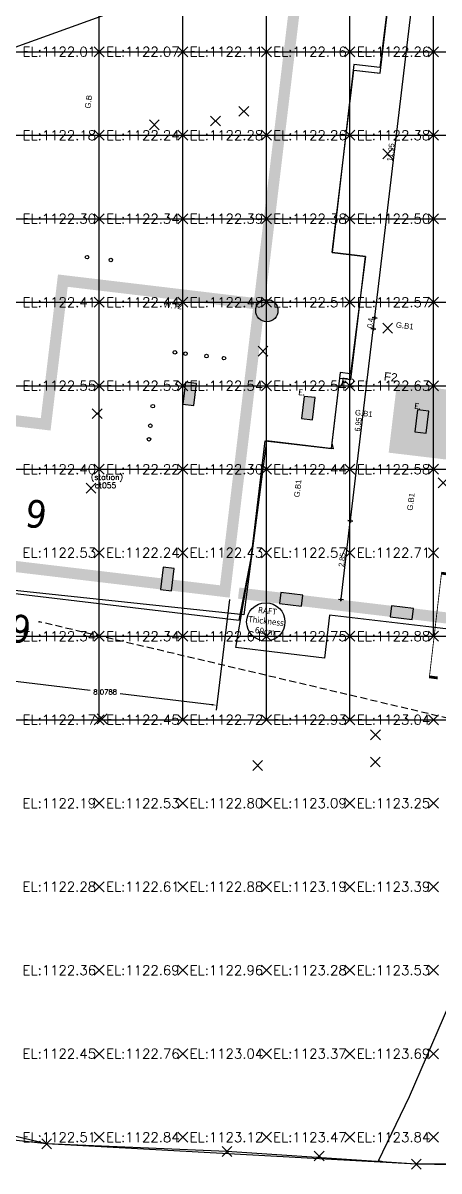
# Model space of a CAD drawing. Header units: metres. Extents: x -212 to 353974, y -37 to 356021.
# Drawn here: x 353782.42 to 353797.36, y 355899.83 to 355941.08 of the extents above; entities that cross this region are included whole.
import ezdxf
from ezdxf.enums import TextEntityAlignment as Align

# ---------------------------------------------------------------- set-up
doc = ezdxf.new("R2010")
doc.units = ezdxf.units.M
doc.linetypes.add('( Hidden )', pattern=[0.375, 0.25, -0.125])
for name, color, linetype in [('$AUDIT_BAD_LAYER1', 7, 'Continuous'), ('A-G-DIMENSION', 191, 'Continuous'), ('C-TINN-BNDY', 110, 'Continuous'), ('C-TOPO-MINR', 8, 'Continuous'), ('C-TOPO-TEXT', 7, 'Continuous'), ('Obs.ts.td2', 7, 'Continuous'), ('Obs.ts.td2_Mark', 7, 'Continuous'), ('Obs.ts.td2_point_desc_Mark', 7, 'Continuous'), ('S-S-BEARING WALL HATCH', 250, 'Continuous'), ('S-S-BEARING WALL HATCH UNDER THE GROUND', 250, 'Continuous'), ('S-S-COLUMN', 60, 'Continuous'), ('S-S-COLUMN HATCH', 250, 'Continuous'), ('S-SYMPOLS', 6, 'Continuous'), ('S-TAGS', 135, 'Continuous'), ('S-TEXT- BEAMS', 7, 'Continuous'), ('S-Text-Col.', 7, 'Continuous'), ('Survey.td2', 7, 'Continuous'), ('V-NODE', 1, 'Continuous')]:
    doc.layers.add(name, color=color, linetype=linetype)
doc.layers.add('S-D-WATER PROOF', color=8, linetype='( Hidden )', lineweight=0)
doc.styles.add('ARIAL', font='arial.ttf')
doc.styles.add('Site 1-200 (m)', font='arial.ttf', dxfattribs={"width": 0.85, "height": 0.2})
doc.styles.get("Standard").update_dxf_attribs({"font": 'simplex.shx'})
doc.styles.add('Tohama', font='tahoma.ttf')
doc.dimstyles.new('FC 1-200 (m)', dxfattribs={"dimtxt": 0.26, "dimasz": 0.03, "dimexe": 0.144, "dimexo": 0.144, "dimgap": 0.03, "dimtad": 1, "dimzin": 9, "dimdsep": 46, "dimtxsty": 'Site 1-200 (m)', "dimblk": 'CC-DIMTICK', "dimcen": 90, "dimse1": 1, "dimse2": 1, "dimclrd": 256, "dimclrt": 256, "dimadec": 3, "dimazin": 0, "dimtfac": 1, "dimtix": 1, "dimtmove": 2, "dimatfit": 3, "dimfxl": 0.144, "dimtolj": 1, "dimlwd": -1, "dimarcsym": 0})
doc.dimstyles.get("Standard").update_dxf_attribs({"dimtxt": 0.18, "dimasz": 0.18, "dimexe": 0.18, "dimexo": 0.0625, "dimgap": 0.09, "dimtad": 0, "dimtih": 1, "dimtoh": 1, "dimdec": 4, "dimzin": 0, "dimdsep": 46, "dimtxsty": 'Standard', "dimcen": 0.09, "dimadec": 0, "dimazin": 0, "dimtfac": 1, "dimtdec": 4, "dimtofl": 0, "dimtmove": 0, "dimatfit": 3, "dimfxl": 1, "dimtolj": 1, "dimtzin": 0, "dimarcsym": 0})

# ---------------------------------------------------------------- blocks, each defined once
blk = doc.blocks.new('*U1')
at = {"color": 0, "linetype": 'ByBlock', "lineweight": -2, "transparency": 16777216}
for p, q in [((-0.71, -0.71), (0.71, 0.71)), ((-0.71, 0.71), (0.71, -0.71))]:
    blk.add_line(p, q, dxfattribs=at)
blk = doc.blocks.new('*U68', base_point=(353783.2739, 355900.8121, 1122.6758))
at = {"layer": 'V-NODE', "lineweight": -2, "xscale": 0.25, "yscale": 0.25, "zscale": 0.25}
blk.add_blockref('*U1', (353783.2739, 355900.8121, 1122.6758), dxfattribs=at)
blk = doc.blocks.new('*U69', base_point=(353789.7496, 355900.5389, 1123.2813))
at = {"layer": 'V-NODE', "lineweight": -2, "xscale": 0.25, "yscale": 0.25, "zscale": 0.25}
blk.add_blockref('*U1', (353789.7496, 355900.5389, 1123.2813), dxfattribs=at)
blk = doc.blocks.new('*U70', base_point=(353793.0634, 355900.3736, 1123.7583))
at = {"layer": 'V-NODE', "lineweight": -2, "xscale": 0.25, "yscale": 0.25, "zscale": 0.25}
blk.add_blockref('*U1', (353793.0634, 355900.3736, 1123.7583), dxfattribs=at)
blk = doc.blocks.new('*U71', base_point=(353796.5514, 355900.0834, 1124.1545))
at = {"layer": 'V-NODE', "lineweight": -2, "xscale": 0.25, "yscale": 0.25, "zscale": 0.25}
blk.add_blockref('*U1', (353796.5514, 355900.0834, 1124.1545), dxfattribs=at)
blk = doc.blocks.new('*U598', base_point=(353797.5103, 355924.5613, 1122.7174))
at = {"layer": 'V-NODE', "lineweight": -2, "xscale": 0.25, "yscale": 0.25, "zscale": 0.25}
blk.add_blockref('*U1', (353797.5103, 355924.5613, 1122.7174), dxfattribs=at)
blk = doc.blocks.new('*U599', base_point=(353795.0814, 355915.5077, 1123.1468))
at = {"layer": 'V-NODE', "lineweight": -2, "xscale": 0.25, "yscale": 0.25, "zscale": 0.25}
blk.add_blockref('*U1', (353795.0814, 355915.5077, 1123.1468), dxfattribs=at)
blk = doc.blocks.new('*U600', base_point=(353795.0767, 355914.5309, 1123.2374))
at = {"layer": 'V-NODE', "lineweight": -2, "xscale": 0.25, "yscale": 0.25, "zscale": 0.25}
blk.add_blockref('*U1', (353795.0767, 355914.5309, 1123.2374), dxfattribs=at)
blk = doc.blocks.new('*U601', base_point=(353790.8536, 355914.4082, 1123.0107))
at = {"layer": 'V-NODE', "lineweight": -2, "xscale": 0.25, "yscale": 0.25, "zscale": 0.25}
blk.add_blockref('*U1', (353790.8536, 355914.4082, 1123.0107), dxfattribs=at)
blk = doc.blocks.new('*U602', base_point=(353785.2683, 355916.085, 1122.4589))
at = {"layer": 'V-NODE', "lineweight": -2, "xscale": 0.25, "yscale": 0.25, "zscale": 0.25}
blk.add_blockref('*U1', (353785.2683, 355916.085, 1122.4589), dxfattribs=at)
blk = doc.blocks.new('*U605', base_point=(353785.0906, 355927.0466, 1122.5605))
at = {"layer": 'V-NODE', "lineweight": -2, "xscale": 0.25, "yscale": 0.25, "zscale": 0.25}
blk.add_blockref('*U1', (353785.0906, 355927.0466, 1122.5605), dxfattribs=at)
blk = doc.blocks.new('*U606', base_point=(353791.0452, 355929.2954, 1122.5748))
at = {"layer": 'V-NODE', "lineweight": -2, "xscale": 0.25, "yscale": 0.25, "zscale": 0.25}
blk.add_blockref('*U1', (353791.0452, 355929.2954, 1122.5748), dxfattribs=at)
blk = doc.blocks.new('*U607', base_point=(353795.5217, 355930.121, 1122.6174))
at = {"layer": 'V-NODE', "lineweight": -2, "xscale": 0.25, "yscale": 0.25, "zscale": 0.25}
blk.add_blockref('*U1', (353795.5217, 355930.121, 1122.6174), dxfattribs=at)
blk = doc.blocks.new('*U608', base_point=(353795.5198, 355936.3782, 1122.4606))
at = {"layer": 'V-NODE', "lineweight": -2, "xscale": 0.25, "yscale": 0.25, "zscale": 0.25}
blk.add_blockref('*U1', (353795.5198, 355936.3782, 1122.4606), dxfattribs=at)
blk = doc.blocks.new('*U609', base_point=(353790.3579, 355937.9082, 1122.1863))
at = {"layer": 'V-NODE', "lineweight": -2, "xscale": 0.25, "yscale": 0.25, "zscale": 0.25}
blk.add_blockref('*U1', (353790.3579, 355937.9082, 1122.1863), dxfattribs=at)
blk = doc.blocks.new('*U610', base_point=(353789.3388, 355937.5593, 1122.2574))
at = {"layer": 'V-NODE', "lineweight": -2, "xscale": 0.25, "yscale": 0.25, "zscale": 0.25}
blk.add_blockref('*U1', (353789.3388, 355937.5593, 1122.2574), dxfattribs=at)
blk = doc.blocks.new('*U611', base_point=(353787.1416, 355937.4233, 1122.2654))
at = {"layer": 'V-NODE', "lineweight": -2, "xscale": 0.25, "yscale": 0.25, "zscale": 0.25}
blk.add_blockref('*U1', (353787.1416, 355937.4233, 1122.2654), dxfattribs=at)
blk = doc.blocks.new('*U913', base_point=(353784.8658, 355924.3689, 1122.13))
at = {"layer": 'V-NODE', "lineweight": -2, "xscale": 0.25, "yscale": 0.25, "zscale": 0.25}
blk.add_blockref('*U1', (353784.8658, 355924.3689, 1122.13), dxfattribs=at)
blk = doc.blocks.new('CC-DIMTICK')
for p, q in [((0, 3), (0, -3)), ((2, 0), (-2, 0))]:
    blk.add_line(p, q)
at = {"const_width": 0.444, "flags": 128}
blk.add_lwpolyline([(-1.4, -1.4), (1.4, 1.4)], dxfattribs=at)
blk = doc.blocks.new('*D1118')
at = {"layer": 'A-G-DIMENSION', "transparency": 16777216}
blk.add_line((353793.848, 355920.394), (353794.178, 355923.161), dxfattribs=at)
at = {"layer": 'A-G-DIMENSION', "transparency": 16777216, "xscale": 0.03, "yscale": 0.03, "zscale": 0.03}
for p, rotation in [((353794.182, 355923.191), 83.19121826579918), ((353793.844, 355920.364), 263.1912182657991)]:
    blk.add_blockref('CC-DIMTICK', p, dxfattribs=dict(at, rotation=rotation))
at = {"layer": 'A-G-DIMENSION', "transparency": 16777216, "insert": (353793.882, 355921.793), "char_height": 0.2, "attachment_point": 5, "rotation": 83.1912, "style": 'Site 1-200 (m)'}
blk.add_mtext('\\A1;2.85', dxfattribs=at)
blk = doc.blocks.new('*D1119')
at = {"layer": 'A-G-DIMENSION', "transparency": 16777216}
blk.add_line((353794.185, 355923.22), (353795.002, 355930.062), dxfattribs=at)
at = {"layer": 'A-G-DIMENSION', "transparency": 16777216, "xscale": 0.03, "yscale": 0.03, "zscale": 0.03}
for p, rotation in [((353795.005, 355930.092), 83.19121826579918), ((353794.182, 355923.191), 263.1912182657991)]:
    blk.add_blockref('CC-DIMTICK', p, dxfattribs=dict(at, rotation=rotation))
at = {"layer": 'A-G-DIMENSION', "transparency": 16777216, "insert": (353794.462, 355926.657), "char_height": 0.2, "attachment_point": 5, "rotation": 83.1912, "style": 'Site 1-200 (m)'}
blk.add_mtext('\\A1;6.95', dxfattribs=at)
blk = doc.blocks.new('*D1120')
at = {"layer": 'A-G-DIMENSION', "transparency": 16777216}
blk.add_line((353795.009, 355930.121), (353795.049, 355930.459), dxfattribs=at)
at = {"layer": 'A-G-DIMENSION', "transparency": 16777216, "xscale": 0.03, "yscale": 0.03, "zscale": 0.03}
for p, rotation in [((353795.053, 355930.489), 83.19121826579918), ((353795.005, 355930.092), 263.1912182657991)]:
    blk.add_blockref('CC-DIMTICK', p, dxfattribs=dict(at, rotation=rotation))
at = {"layer": 'A-G-DIMENSION', "transparency": 16777216, "insert": (353794.898, 355930.306), "char_height": 0.2, "attachment_point": 5, "rotation": 83.1912, "style": 'Site 1-200 (m)'}
blk.add_mtext('\\A1;0.4', dxfattribs=at)
blk = doc.blocks.new('*D1121')
at = {"layer": 'A-G-DIMENSION', "transparency": 16777216}
blk.add_line((353795.056, 355930.519), (353796.466, 355942.325), dxfattribs=at)
at = {"layer": 'A-G-DIMENSION', "transparency": 16777216, "xscale": 0.03, "yscale": 0.03, "zscale": 0.03}
for p, rotation in [((353796.47, 355942.355), 83.19121826579918), ((353795.053, 355930.489), 263.1912182657991)]:
    blk.add_blockref('CC-DIMTICK', p, dxfattribs=dict(at, rotation=rotation))
at = {"layer": 'A-G-DIMENSION', "transparency": 16777216, "insert": (353795.63, 355936.437), "char_height": 0.2, "attachment_point": 5, "rotation": 83.1912, "style": 'Site 1-200 (m)'}
blk.add_mtext('\\A1;11.95', dxfattribs=at)
blk = doc.blocks.new('*D1153')
at = {"color": 0, "lineweight": -2, "transparency": 16777216}
for p, q in [((353781.818, 355921.331), (353781.343, 355917.347)), ((353789.84, 355920.373), (353789.365, 355916.389)), ((353781.543, 355917.504), (353784.839, 355917.11)), ((353789.207, 355916.589), (353785.911, 355916.982))]:
    blk.add_line(p, q, dxfattribs=at)
at = {"color": 0, "transparency": 16777216}
for points in [[(353781.546, 355917.534), (353781.539, 355917.474), (353781.364, 355917.525)], [(353789.211, 355916.619), (353789.204, 355916.559), (353789.386, 355916.568)]]:
    blk.add_solid(points, dxfattribs=at)
at = {"color": 0, "transparency": 16777216, "insert": (353785.375, 355917.046), "char_height": 0.18, "attachment_point": 5}
blk.add_mtext('\\A1;8.0788', dxfattribs=at)

msp = doc.modelspace()

# ---------------------------------------------------------------- hatches: boundary and pattern name
at = {"layer": 'S-D-WATER PROOF'}
h = msp.add_hatch(color=254, dxfattribs=at)
h.dxf.hatch_style = 1
h.paths.add_polyline_path([(353803.37035, 355931.20782), (353799.59712, 355931.65833), (353799.1466, 355927.8851), (353802.91983, 355927.43458)])
h.paths.add_polyline_path([(353800.17142, 355927.61167), (353802.25663, 355927.3627), (353801.96023, 355924.88031), (353799.87503, 355925.12928)])
h.paths.add_polyline_path([(353795.85206, 355928.1274), (353797.93727, 355927.87843), (353797.64088, 355925.39604), (353795.55567, 355925.64501)])
at = {"layer": 'S-S-BEARING WALL HATCH'}
h = msp.add_hatch(color=256, dxfattribs=at)
h.dxf.hatch_style = 1
h.paths.add_polyline_path([(353790.6835, 355930.80909), (353790.73092, 355931.20628), (353783.68093, 355932.04803), (353783.01701, 355926.48748), (353783.41419, 355926.44006), (353784.03069, 355931.60343)])
h = msp.add_hatch(color=256, dxfattribs=at)
h.dxf.hatch_style = 1
edge = h.paths.add_edge_path()
edge.add_arc((353800.96838, 355926.05621), 6.90006, 348.119756, 359.95222)
edge.add_line((353807.86843, 355926.05045), (353807.46843, 355926.05083))
edge.add_line((353807.46843, 355926.05083), (353807.40597, 355925.1573))
edge.add_arc((353800.9577, 355926.06273), 6.51153, 265.705407, 352.007092, ccw=False)
edge.add_line((353800.47008, 355919.56948), (353791.68243, 355920.61871))
edge.add_line((353791.68243, 355920.61871), (353791.635, 355920.22153))
edge.add_line((353791.635, 355920.22153), (353800.42266, 355919.1723))
edge.add_arc((353800.95866, 355926.0623), 6.91082, 265.55173, 348.086875)
h = msp.add_hatch(color=256, dxfattribs=at)
h.dxf.hatch_style = 1
h.paths.add_polyline_path([(353789.84768, 355920.43493), (353789.89511, 355920.83211), (353778.42647, 355922.20145), (353778.37904, 355921.80427)])
h = msp.add_hatch(color=256, dxfattribs=at)
h.dxf.hatch_style = 1
h.paths.add_polyline_path([(353791.67992, 355920.61901), (353790.19299, 355920.79655), (353790.14557, 355920.39936), (353791.6325, 355920.22183)])
at = {"layer": 'S-S-BEARING WALL HATCH UNDER THE GROUND'}
h = msp.add_hatch(color=256, dxfattribs=at)
h.dxf.hatch_style = 1
h.paths.add_polyline_path([(353790.73092, 355931.20628), (353791.1281, 355931.15885), (353796.61137, 355977.08305), (353796.21419, 355977.13048)])
h = msp.add_hatch(color=256, dxfattribs=at)
h.dxf.hatch_style = 1
h.paths.add_polyline_path([(353789.49792, 355920.87954), (353789.89511, 355920.83211), (353791.1281, 355931.15885), (353790.73092, 355931.20628)])
h = msp.add_hatch(color=256, dxfattribs=at)
h.dxf.hatch_style = 1
h.paths.add_polyline_path([(353777.83069, 355922.27258), (353778.22788, 355922.22516), (353778.79695, 355926.99135), (353783.01701, 355926.48748), (353783.06444, 355926.88466), (353778.44719, 355927.43595)])
at = {"layer": 'S-S-COLUMN HATCH'}
h = msp.add_hatch(color=256, dxfattribs=at)
h.dxf.hatch_style = 1
edge = h.paths.add_edge_path()
edge.add_arc((353791.17997, 355930.74981), 0.4, -6.808782, 353.191218)
h = msp.add_hatch(color=256, dxfattribs=at)
h.dxf.hatch_style = 1
edge = h.paths.add_edge_path()
edge.add_arc((353791.17997, 355930.74981), 0.4, -6.808782, 353.191218)
h = msp.add_hatch(color=256, dxfattribs=at)
h.dxf.hatch_style = 1
h.paths.add_polyline_path([(353788.55681, 355927.3367), (353788.65165, 355928.13107), (353788.25447, 355928.17849), (353788.15963, 355927.38413)])
h = msp.add_hatch(color=256, dxfattribs=at)
h.dxf.hatch_style = 1
h.paths.add_polyline_path([(353788.55681, 355927.3367), (353788.65165, 355928.13107), (353788.25447, 355928.17849), (353788.15963, 355927.38413)])
h = msp.add_hatch(color=256, dxfattribs=at)
h.dxf.hatch_style = 1
h.paths.add_polyline_path([(353792.82652, 355926.82691), (353792.92136, 355927.62127), (353792.52418, 355927.6687), (353792.42934, 355926.87433)])
h = msp.add_hatch(color=256, dxfattribs=at)
h.dxf.hatch_style = 1
h.paths.add_polyline_path([(353796.89764, 355926.34082), (353796.99248, 355927.13519), (353796.5953, 355927.18261), (353796.50045, 355926.38825)])
h = msp.add_hatch(color=256, dxfattribs=at)
h.dxf.hatch_style = 1
h.paths.add_polyline_path([(353787.76248, 355920.6839), (353787.85732, 355921.47827), (353787.46014, 355921.52569), (353787.36529, 355920.73132)])
h = msp.add_hatch(color=256, dxfattribs=at)
h.dxf.hatch_style = 1
h.paths.add_polyline_path([(353792.47679, 355920.52386), (353791.68243, 355920.61871), (353791.64686, 355920.32082), (353792.44122, 355920.22598)])
h = msp.add_hatch(color=256, dxfattribs=at)
h.dxf.hatch_style = 1
h.paths.add_polyline_path([(353796.44861, 355920.04964), (353795.65425, 355920.14448), (353795.60683, 355919.7473), (353796.40119, 355919.65245)])

# ---------------------------------------------------------------- linework, layer by layer
at = {"color": 7, "true_color": 0xffffff}
for p, q in [((353785.16579, 355915.98249, 1117.64977), (353785.16579, 355981.24304, 1121.71962)), ((353788.16579, 355916.04908, 1117.65392), (353788.16579, 355980.9993, 1121.70442)), ((353791.16579, 355916.04908, 1117.65392), (353791.16579, 355980.6761, 1121.68427)), ((353794.16579, 355916.04908, 1117.65392), (353794.16579, 355980.39264, 1121.66659)), ((353797.16579, 355919.04908, 1117.84101), (353797.16579, 355980.26569, 1121.65867)), ((353771.79156, 355940.04908, 1117.51445), (353814.45299, 355940.04908, 1130.30959)), ((353772.47558, 355937.04908, 1117.7196), (353814.47718, 355937.04908, 1130.31684)), ((353773.1596, 355934.04908, 1117.92476), (353814.51346, 355934.04908, 1130.32772)), ((353773.84361, 355931.04908, 1118.12991), (353814.50137, 355931.04908, 1130.3241)), ((353774.52763, 355928.04908, 1118.33506), (353814.50137, 355928.04908, 1130.3241)), ((353772.63133, 355925.04908, 1117.76632), (353814.51346, 355925.04908, 1130.32772)), ((353752.16579, 355919.04908, 1111.62823), (353806.32423, 355919.04908, 1127.87158)), ((353752.16579, 355919.04908, 1111.62823), (353806.32423, 355919.04908, 1127.87158)), ((353752.16579, 355919.04908, 1111.62823), (353806.32423, 355919.04908, 1127.87158)), ((353761.16579, 355916.04908, 1117.65392), (353806.32423, 355916.04908, 1117.65392))]:
    msp.add_line(p, q, dxfattribs=at)
at = {"color": 3, "elevation": 1129.9861}
msp.add_lwpolyline([(353835.72767, 355959.31477), (353834.47161, 355959.57153), (353829.64615, 355960.06245), (353823.65174, 355960.03649), (353821.55071, 355958.81946), (353821.18662, 355930.73622), (353823.14157, 355925.41547), (353822.562, 355923.46849), (353819.2654, 355908.4098), (353816.35779, 355900.54015), (353811.20504, 355901.07454), (353810.1026, 355899.83432), (353803.2102, 355900.12426), (353796.55144, 355900.08337), (353783.27386, 355900.81206), (353775.85294, 355902.57842), (353763.28677, 355908.68238), (353757.37136, 355911.90937), (353746.69577, 355914.69832), (353738.31147, 355915.37229), (353729.94996, 355915.46002), (353712.56222, 355912.75826)], dxfattribs=at)
at = {"color": 2}
msp.add_lwpolyline([(353745.31184, 355942.06542), (353747.46355, 355938.04618), (353750.459, 355923.56238), (353751.4557, 355923.76851), (353753.64184, 355920.66411), (353765.34301, 355919.31822), (353767.6552, 355922.00406), (353777.68451, 355920.81715), (353777.7187, 355921.10603), (353790.18564, 355919.63064), (353790.62097, 355921.85306), (353791.11902, 355926.07112), (353793.50241, 355925.7897), (353793.80136, 355928.32149), (353794.19933, 355928.2744), (353794.72232, 355932.6936), (353793.53063, 355932.83463), (353794.30629, 355939.38894), (353795.15041, 355939.28905), (353795.24972, 355939.27729), (353795.97837, 355945.43438)], dxfattribs=at)
at = {"color": 7, "true_color": 0xffffff, "flags": 128}
msp.add_lwpolyline([(353795.97837, 355945.43438), (353795.24364, 355939.47969), (353794.30033, 355939.59232), (353793.53077, 355932.83584), (353794.72232, 355932.6936), (353794.18182, 355928.47789), (353793.81297, 355928.52193), (353793.51064, 355925.98989), (353793.55794, 355925.78314), (353791.17447, 355926.06457), (353790.34924, 355919.82165), (353767.67765, 355922.22959), (353765.32793, 355919.50587), (353764.01659, 355920.63715), (353765.52239, 355922.48693), (353763.65226, 355922.71022), (353753.7857, 355920.85609), (353751.56507, 355924.01644), (353750.60186, 355923.81828), (353747.66176, 355938.10928), (353749.13565, 355938.41251), (353748.2551, 355942.89517)], dxfattribs=at)
at = {"color": 4}
msp.add_lwpolyline([(353800.36014, 355918.98638), (353796.88965, 355919.39662), (353793.42878, 355919.8062), (353793.24661, 355918.26693), (353790.06876, 355918.64301), (353790.62097, 355921.85306), (353791.11902, 355926.07112), (353793.50241, 355925.7897), (353793.8021, 355928.32141), (353794.19933, 355928.2744), (353794.72232, 355932.6936), (353793.53063, 355932.83463), (353794.30629, 355939.38894), (353795.24972, 355939.27729), (353795.97837, 355945.43438)], dxfattribs=at)
at = {"color": 9, "linetype": '( Hidden )', "true_color": 0xc7c8ca, "elevation": 1123.1988}
msp.add_lwpolyline([(353798.06829, 355916.00959), (353783.00778, 355919.56834)], dxfattribs=at)
at = {"color": 9, "true_color": 0xc7c8ca}
msp.add_point((353783.00778, 355919.56834, 1122.2987), dxfattribs=at)
msp.add_point((353783.00778, 355919.56834, 1122.2987), dxfattribs=at)
msp.add_point((353783.00778, 355919.56834, 1122.2987), dxfattribs=at)
msp.add_point((353783.00778, 355919.56834, 1122.2987), dxfattribs=at)
at = {"color": 55}
msp.add_point((353797.22033, 355919.12927, 0.33976), dxfattribs=at)
at = {"layer": 'C-TINN-BNDY', "color": 110, "linetype": 'Continuous', "lineweight": -3, "flags": 128}
msp.add_lwpolyline([(353775.21, 355901.71), (353712.5622, 355912.7583), (353711.1267, 355918.6975), (353708.5155, 355980.861), (353708.0881, 355987.489), (353740.9282, 356014.2822), (353747.106, 356021.1524), (353750.817, 356021.2633), (353812.9376, 356012.1745), (353824.7355, 356011.2064), (353848.7661, 355967.131), (353822.562, 355923.4685), (353819.2654, 355908.4098), (353816.3578, 355900.5401), (353810.1026, 355899.8343), (353796.5514, 355900.0834), (353789.7496, 355900.5389), (353783.2739, 355900.8121), (353775.21, 355901.71)], close=True, dxfattribs=at)
at = {"layer": 'C-TOPO-MINR', "color": 8, "linetype": 'Continuous', "lineweight": -3, "flags": 128}
for points, elevation in [([(353782.73625, 355941.91848), (353779.47546, 355940.31468), (353779.30202, 355940.39567), (353779.76668, 355939.73173), (353779.91918, 355939.40187), (353780.67165, 355939.69126), (353786.95733, 355941.95785)], 1122), ([(353795.34792, 355900.16399), (353795.19124, 355900.19656), (353796.30296, 355902.51731), (353798.13552, 355906.75338), (353800.28256, 355911.13467), (353800.48537, 355912.49402), (353800.44039, 355913.26074)], 1124)]:
    msp.add_lwpolyline(points, dxfattribs=dict(at, elevation=elevation))
at = {"layer": 'C-TOPO-TEXT', "color": 6, "linetype": 'Continuous', "lineweight": -3}
for p, q in [((353784.98618, 355939.86947, 1122.07284), (353785.34539, 355940.22868, 1122.07284)), ((353784.98618, 355940.22868, 1122.07284), (353785.34539, 355939.86947, 1122.07284)), ((353787.98618, 355939.86947, 1122.1117), (353788.34539, 355940.22868, 1122.1117)), ((353787.98618, 355940.22868, 1122.1117), (353788.34539, 355939.86947, 1122.1117)), ((353790.98618, 355939.86947, 1122.15732), (353791.34539, 355940.22868, 1122.15732)), ((353790.98618, 355940.22868, 1122.15732), (353791.34539, 355939.86947, 1122.15732)), ((353793.98618, 355939.86947, 1122.25655), (353794.34539, 355940.22868, 1122.25655)), ((353793.98618, 355940.22868, 1122.25655), (353794.34539, 355939.86947, 1122.25655)), ((353796.98618, 355939.86947, 1122.36343), (353797.34539, 355940.22868, 1122.36343)), ((353796.98618, 355940.22868, 1122.36343), (353797.34539, 355939.86947, 1122.36343)), ((353784.98618, 355936.86947, 1122.24388), (353785.34539, 355937.22868, 1122.24388)), ((353784.98618, 355937.22868, 1122.24388), (353785.34539, 355936.86947, 1122.24388)), ((353787.98618, 355936.86947, 1122.27859), (353788.34539, 355937.22868, 1122.27859)), ((353787.98618, 355937.22868, 1122.27859), (353788.34539, 355936.86947, 1122.27859)), ((353790.98618, 355936.86947, 1122.25517), (353791.34539, 355937.22868, 1122.25517)), ((353790.98618, 355937.22868, 1122.25517), (353791.34539, 355936.86947, 1122.25517)), ((353793.98618, 355936.86947, 1122.37776), (353794.34539, 355937.22868, 1122.37776)), ((353793.98618, 355937.22868, 1122.37776), (353794.34539, 355936.86947, 1122.37776)), ((353796.98618, 355936.86947, 1122.44223), (353797.34539, 355937.22868, 1122.44223)), ((353796.98618, 355937.22868, 1122.44223), (353797.34539, 355936.86947, 1122.44223)), ((353784.98618, 355933.86947, 1122.34213), (353785.34539, 355934.22868, 1122.34213)), ((353784.98618, 355934.22868, 1122.34213), (353785.34539, 355933.86947, 1122.34213)), ((353787.98618, 355933.86947, 1122.38538), (353788.34539, 355934.22868, 1122.38538)), ((353787.98618, 355934.22868, 1122.38538), (353788.34539, 355933.86947, 1122.38538)), ((353790.98618, 355933.86947, 1122.38074), (353791.34539, 355934.22868, 1122.38074)), ((353790.98618, 355934.22868, 1122.38074), (353791.34539, 355933.86947, 1122.38074)), ((353793.98618, 355933.86947, 1122.49981), (353794.34539, 355934.22868, 1122.49981)), ((353793.98618, 355934.22868, 1122.49981), (353794.34539, 355933.86947, 1122.49981)), ((353796.98618, 355933.86947, 1122.68022), (353797.34539, 355934.22868, 1122.68022)), ((353796.98618, 355934.22868, 1122.68022), (353797.34539, 355933.86947, 1122.68022)), ((353784.98618, 355930.86947, 1122.43616), (353785.34539, 355931.22868, 1122.43616)), ((353784.98618, 355931.22868, 1122.43616), (353785.34539, 355930.86947, 1122.43616)), ((353787.98618, 355930.86947, 1122.47911), (353788.34539, 355931.22868, 1122.47911)), ((353787.98618, 355931.22868, 1122.47911), (353788.34539, 355930.86947, 1122.47911)), ((353790.98618, 355930.86947, 1122.50631), (353791.34539, 355931.22868, 1122.50631)), ((353790.98618, 355931.22868, 1122.50631), (353791.34539, 355930.86947, 1122.50631)), ((353793.98618, 355930.86947, 1122.57498), (353794.34539, 355931.22868, 1122.57498)), ((353793.98618, 355931.22868, 1122.57498), (353794.34539, 355930.86947, 1122.57498)), ((353796.98618, 355930.86947, 1122.58294), (353797.34539, 355931.22868, 1122.58294)), ((353796.98618, 355931.22868, 1122.58294), (353797.34539, 355930.86947, 1122.58294)), ((353784.98618, 355927.86947, 1122.53018), (353785.34539, 355928.22868, 1122.53018)), ((353784.98618, 355928.22868, 1122.53018), (353785.34539, 355927.86947, 1122.53018)), ((353787.98618, 355927.86947, 1122.54154), (353788.34539, 355928.22868, 1122.54154)), ((353787.98618, 355928.22868, 1122.54154), (353788.34539, 355927.86947, 1122.54154)), ((353790.98618, 355927.86947, 1122.53966), (353791.34539, 355928.22868, 1122.53966)), ((353790.98618, 355928.22868, 1122.53966), (353791.34539, 355927.86947, 1122.53966)), ((353793.98618, 355927.86947, 1122.62942), (353794.34539, 355928.22868, 1122.62942)), ((353793.98618, 355928.22868, 1122.62942), (353794.34539, 355927.86947, 1122.62942)), ((353796.98618, 355927.86947, 1122.64666), (353797.34539, 355928.22868, 1122.64666)), ((353796.98618, 355928.22868, 1122.64666), (353797.34539, 355927.86947, 1122.64666)), ((353784.98618, 355924.86947, 1122.22473), (353785.34539, 355925.22868, 1122.22473)), ((353784.98618, 355925.22868, 1122.22473), (353785.34539, 355924.86947, 1122.22473)), ((353787.98618, 355924.86947, 1122.30386), (353788.34539, 355925.22868, 1122.30386)), ((353787.98618, 355925.22868, 1122.30386), (353788.34539, 355924.86947, 1122.30386)), ((353790.98618, 355924.86947, 1122.44174), (353791.34539, 355925.22868, 1122.44174)), ((353790.98618, 355925.22868, 1122.44174), (353791.34539, 355924.86947, 1122.44174)), ((353793.98618, 355924.86947, 1122.57961), (353794.34539, 355925.22868, 1122.57961)), ((353793.98618, 355925.22868, 1122.57961), (353794.34539, 355924.86947, 1122.57961)), ((353796.98618, 355924.86947, 1122.70658), (353797.34539, 355925.22868, 1122.70658)), ((353796.98618, 355925.22868, 1122.70658), (353797.34539, 355924.86947, 1122.70658)), ((353784.98618, 355921.86947, 1122.23862), (353785.34539, 355922.22868, 1122.23862)), ((353784.98618, 355922.22868, 1122.23862), (353785.34539, 355921.86947, 1122.23862)), ((353787.98618, 355921.86947, 1122.42537), (353788.34539, 355922.22868, 1122.42537)), ((353787.98618, 355922.22868, 1122.42537), (353788.34539, 355921.86947, 1122.42537)), ((353790.98618, 355921.86947, 1122.56747), (353791.34539, 355922.22868, 1122.56747)), ((353790.98618, 355922.22868, 1122.56747), (353791.34539, 355921.86947, 1122.56747)), ((353793.98618, 355921.86947, 1122.70957), (353794.34539, 355922.22868, 1122.70957)), ((353793.98618, 355922.22868, 1122.70957), (353794.34539, 355921.86947, 1122.70957)), ((353796.98618, 355921.86947, 1122.79355), (353797.34539, 355922.22868, 1122.79355)), ((353796.98618, 355922.22868, 1122.79355), (353797.34539, 355921.86947, 1122.79355)), ((353784.98618, 355918.86947, 1122.34487), (353785.34539, 355919.22868, 1122.34487)), ((353784.98618, 355919.22868, 1122.34487), (353785.34539, 355918.86947, 1122.34487)), ((353787.98618, 355918.86947, 1122.6052), (353788.34539, 355919.22868, 1122.6052)), ((353787.98618, 355919.22868, 1122.6052), (353788.34539, 355918.86947, 1122.6052)), ((353790.98618, 355918.86947, 1122.7473), (353791.34539, 355919.22868, 1122.7473)), ((353790.98618, 355919.22868, 1122.7473), (353791.34539, 355918.86947, 1122.7473)), ((353793.98618, 355918.86947, 1122.87738), (353794.34539, 355919.22868, 1122.87738)), ((353793.98618, 355919.22868, 1122.87738), (353794.34539, 355918.86947, 1122.87738)), ((353796.98618, 355918.86947, 1122.90726), (353797.34539, 355919.22868, 1122.90726)), ((353796.98618, 355919.22868, 1122.90726), (353797.34539, 355918.86947, 1122.90726)), ((353784.98618, 355915.86947, 1122.44898), (353785.34539, 355916.22868, 1122.44898)), ((353784.98618, 355916.22868, 1122.44898), (353785.34539, 355915.86947, 1122.44898)), ((353787.98618, 355915.86947, 1122.71562), (353788.34539, 355916.22868, 1122.71562)), ((353787.98618, 355916.22868, 1122.71562), (353788.34539, 355915.86947, 1122.71562)), ((353790.98618, 355915.86947, 1122.92713), (353791.34539, 355916.22868, 1122.92713)), ((353790.98618, 355916.22868, 1122.92713), (353791.34539, 355915.86947, 1122.92713)), ((353793.98618, 355915.86947, 1123.03763), (353794.34539, 355916.22868, 1123.03763)), ((353793.98618, 355916.22868, 1123.03763), (353794.34539, 355915.86947, 1123.03763)), ((353796.98618, 355915.86947, 1123.14865), (353797.34539, 355916.22868, 1123.14865)), ((353796.98618, 355916.22868, 1123.14865), (353797.34539, 355915.86947, 1123.14865)), ((353784.98618, 355912.86947, 1122.52875), (353785.34539, 355913.22868, 1122.52875)), ((353784.98618, 355913.22868, 1122.52875), (353785.34539, 355912.86947, 1122.52875)), ((353787.98618, 355912.86947, 1122.80165), (353788.34539, 355913.22868, 1122.80165)), ((353787.98618, 355913.22868, 1122.80165), (353788.34539, 355912.86947, 1122.80165)), ((353790.98618, 355912.86947, 1123.0885), (353791.34539, 355913.22868, 1123.0885)), ((353790.98618, 355913.22868, 1123.0885), (353791.34539, 355912.86947, 1123.0885)), ((353793.98618, 355912.86947, 1123.25343), (353794.34539, 355913.22868, 1123.25343)), ((353793.98618, 355913.22868, 1123.25343), (353794.34539, 355912.86947, 1123.25343)), ((353796.98618, 355912.86947, 1123.56153), (353797.34539, 355913.22868, 1123.56153)), ((353796.98618, 355913.22868, 1123.56153), (353797.34539, 355912.86947, 1123.56153)), ((353784.98618, 355909.86947, 1122.60699), (353785.34539, 355910.22868, 1122.60699)), ((353784.98618, 355910.22868, 1122.60699), (353785.34539, 355909.86947, 1122.60699)), ((353787.98618, 355909.86947, 1122.87989), (353788.34539, 355910.22868, 1122.87989)), ((353787.98618, 355910.22868, 1122.87989), (353788.34539, 355909.86947, 1122.87989)), ((353790.98618, 355909.86947, 1123.18962), (353791.34539, 355910.22868, 1123.18962)), ((353790.98618, 355910.22868, 1123.18962), (353791.34539, 355909.86947, 1123.18962)), ((353793.98618, 355909.86947, 1123.38726), (353794.34539, 355910.22868, 1123.38726)), ((353793.98618, 355910.22868, 1123.38726), (353794.34539, 355909.86947, 1123.38726)), ((353796.98618, 355909.86947, 1123.71561), (353797.34539, 355910.22868, 1123.71561)), ((353796.98618, 355910.22868, 1123.71561), (353797.34539, 355909.86947, 1123.71561)), ((353784.98618, 355906.86947, 1122.68523), (353785.34539, 355907.22868, 1122.68523)), ((353784.98618, 355907.22868, 1122.68523), (353785.34539, 355906.86947, 1122.68523)), ((353787.98618, 355906.86947, 1122.96012), (353788.34539, 355907.22868, 1122.96012)), ((353787.98618, 355907.22868, 1122.96012), (353788.34539, 355906.86947, 1122.96012)), ((353790.98618, 355906.86947, 1123.28216), (353791.34539, 355907.22868, 1123.28216)), ((353790.98618, 355907.22868, 1123.28216), (353791.34539, 355906.86947, 1123.28216)), ((353793.98618, 355906.86947, 1123.52941), (353794.34539, 355907.22868, 1123.52941)), ((353793.98618, 355907.22868, 1123.52941), (353794.34539, 355906.86947, 1123.52941)), ((353796.98618, 355906.86947, 1123.86969), (353797.34539, 355907.22868, 1123.86969)), ((353796.98618, 355907.22868, 1123.86969), (353797.34539, 355906.86947, 1123.86969)), ((353784.98618, 355903.86947, 1122.7636), (353785.34539, 355904.22868, 1122.7636)), ((353784.98618, 355904.22868, 1122.7636), (353785.34539, 355903.86947, 1122.7636)), ((353787.98618, 355903.86947, 1123.04071), (353788.34539, 355904.22868, 1123.04071)), ((353787.98618, 355904.22868, 1123.04071), (353788.34539, 355903.86947, 1123.04071)), ((353790.98618, 355903.86947, 1123.3747), (353791.34539, 355904.22868, 1123.3747)), ((353790.98618, 355904.22868, 1123.3747), (353791.34539, 355903.86947, 1123.3747)), ((353793.98618, 355903.86947, 1123.68639), (353794.34539, 355904.22868, 1123.68639)), ((353793.98618, 355904.22868, 1123.68639), (353794.34539, 355903.86947, 1123.68639)), ((353796.98618, 355903.86947, 1124.02376), (353797.34539, 355904.22868, 1124.02376)), ((353796.98618, 355904.22868, 1124.02376), (353797.34539, 355903.86947, 1124.02376)), ((353784.98618, 355900.86947, 1122.84419), (353785.34539, 355901.22868, 1122.84419)), ((353784.98618, 355901.22868, 1122.84419), (353785.34539, 355900.86947, 1122.84419)), ((353787.98618, 355900.86947, 1123.1213), (353788.34539, 355901.22868, 1123.1213)), ((353787.98618, 355901.22868, 1123.1213), (353788.34539, 355900.86947, 1123.1213)), ((353790.98618, 355900.86947, 1123.46723), (353791.34539, 355901.22868, 1123.46723)), ((353790.98618, 355901.22868, 1123.46723), (353791.34539, 355900.86947, 1123.46723)), ((353793.98618, 355900.86947, 1123.84337), (353794.34539, 355901.22868, 1123.84337)), ((353793.98618, 355901.22868, 1123.84337), (353794.34539, 355900.86947, 1123.84337)), ((353796.98618, 355900.86947, 1124.16745), (353797.34539, 355901.22868, 1124.16745)), ((353796.98618, 355901.22868, 1124.16745), (353797.34539, 355900.86947, 1124.16745))]:
    msp.add_line(p, q, dxfattribs=at)
at = {"layer": 'Obs.ts.td2'}
msp.add_point((353784.86578, 355924.36891, 1122.13), dxfattribs=at)
at = {"layer": 'S-S-COLUMN'}
for points in [[(353788.55681, 355927.3367), (353788.65165, 355928.13107), (353788.25447, 355928.17849), (353788.15963, 355927.38413)], [(353788.55681, 355927.3367), (353788.65165, 355928.13107), (353788.25447, 355928.17849), (353788.15963, 355927.38413)], [(353792.82652, 355926.82691), (353792.92136, 355927.62127), (353792.52418, 355927.6687), (353792.42934, 355926.87433)], [(353796.89764, 355926.34082), (353796.99248, 355927.13519), (353796.5953, 355927.18261), (353796.50045, 355926.38825)], [(353787.76248, 355920.6839), (353787.85732, 355921.47827), (353787.46014, 355921.52569), (353787.36529, 355920.73132)], [(353792.47679, 355920.52386), (353791.68243, 355920.61871), (353791.635, 355920.22153), (353792.42937, 355920.12668)], [(353796.44861, 355920.04964), (353795.65425, 355920.14448), (353795.60683, 355919.7473), (353796.40119, 355919.65245)]]:
    msp.add_lwpolyline(points, close=True, dxfattribs=at)
msp.add_circle((353791.17997, 355930.74981), 0.4, dxfattribs=at)
msp.add_circle((353791.17997, 355930.74981), 0.4, dxfattribs=at)
at = {"layer": 'S-SYMPOLS'}
msp.add_lwpolyline([(353797.75109, 355921.27512, 0.1, 0.1, 0), (353797.45367, 355921.31437, 0.03, 0.03, 0), (353797.01934, 355917.58964, 0.1, 0.1, 0), (353797.31676, 355917.55039, 0.1, 0.1, 0)], format="xyseb", dxfattribs=at)
at = {"layer": 'S-TAGS', "ltscale": 0.05}
for centre, radius in [((353784.72338, 355932.66946), 0.06375), ((353785.57921, 355932.56728), 0.06375), ((353787.88021, 355929.24952), 0.06375), ((353788.25948, 355929.20424), 0.06375), ((353789.01269, 355929.1143), 0.06375), ((353789.64244, 355929.03911), 0.06375), ((353787.08434, 355927.31696), 0.06375), ((353787.00017, 355926.61198), 0.06375), ((353786.95199, 355926.12641), 0.06375), ((353791.14412, 355919.56417), 0.68901)]:
    msp.add_circle(centre, radius, dxfattribs=at)
at = {"layer": 'Survey.td2'}
for p in [(353790.35788, 355937.9082, 1122.1863), (353787.14157, 355937.42331, 1122.2654), (353789.33877, 355937.55926, 1122.2574), (353795.5198, 355936.37816, 1122.4606), (353795.52167, 355930.12101, 1122.6174), (353791.04525, 355929.29545, 1122.5748), (353785.09059, 355927.04664, 1122.5605), (353785.26827, 355916.08495, 1122.4589), (353795.08136, 355915.50766, 1123.1468), (353795.07666, 355914.53088, 1123.2374), (353790.85358, 355914.4082, 1123.0107), (353783.27386, 355900.81206, 1122.6758), (353789.74956, 355900.53893, 1123.2813), (353793.06339, 355900.37356, 1123.7583), (353796.55144, 355900.08337, 1124.1545)]:
    msp.add_point(p, dxfattribs=at)

# ---------------------------------------------------------------- block references
at = {"layer": 'V-NODE'}
for name, p in [('*U609', (353790.3579, 355937.9082, 1122.1863)), ('*U611', (353787.1416, 355937.4233, 1122.2654)), ('*U610', (353789.3388, 355937.5593, 1122.2574)), ('*U608', (353795.5198, 355936.3782, 1122.4606)), ('*U607', (353795.5217, 355930.121, 1122.6174)), ('*U606', (353791.0452, 355929.2954, 1122.5748)), ('*U605', (353785.0906, 355927.0466, 1122.5605)), ('*U913', (353784.8658, 355924.3689, 1122.13)), ('*U598', (353797.5103, 355924.5613, 1122.7174)), ('*U602', (353785.2683, 355916.085, 1122.4589)), ('*U599', (353795.0814, 355915.5077, 1123.1468)), ('*U601', (353790.8536, 355914.4082, 1123.0107)), ('*U600', (353795.0767, 355914.5309, 1123.2374)), ('*U68', (353783.2739, 355900.8121, 1122.6758)), ('*U69', (353789.7496, 355900.5389, 1123.2813)), ('*U70', (353793.0634, 355900.3736, 1123.7583)), ('*U71', (353796.5514, 355900.0834, 1124.1545))]:
    msp.add_blockref(name, p, dxfattribs=at)

# ---------------------------------------------------------------- texts
at = {"layer": '$AUDIT_BAD_LAYER1'}
for p in [(353792.42394, 355927.71676, 0), (353796.59049, 355927.21662, 0)]:
    msp.add_text('E.', height=0.192002, rotation=353.191218, dxfattribs=at).set_placement(p, align=Align.CENTER)
at = {"layer": 'C-TOPO-TEXT', "color": 7, "linetype": 'Continuous', "lineweight": -3, "char_height": 0.35, "attachment_point": 4}
for s, insert in [('EL:1122.01', (353782.40889, 355940.04908, 1122.01044)), ('EL:1122.07', (353785.40889, 355940.04908, 1122.07284)), ('EL:1122.11', (353788.40889, 355940.04908, 1122.1117)), ('EL:1122.16', (353791.40889, 355940.04908, 1122.15732)), ('EL:1122.26', (353794.40889, 355940.04908, 1122.25655)), ('EL:1122.18', (353782.40889, 355937.04908, 1122.1795)), ('EL:1122.24', (353785.40889, 355937.04908, 1122.24388)), ('EL:1122.28', (353788.40889, 355937.04908, 1122.27859)), ('EL:1122.26', (353791.40889, 355937.04908, 1122.25517)), ('EL:1122.38', (353794.40889, 355937.04908, 1122.37776)), ('EL:1122.30', (353782.40889, 355934.04908, 1122.29805)), ('EL:1122.34', (353785.40889, 355934.04908, 1122.34213)), ('EL:1122.39', (353788.40889, 355934.04908, 1122.38538)), ('EL:1122.38', (353791.40889, 355934.04908, 1122.38074)), ('EL:1122.50', (353794.40889, 355934.04908, 1122.49981)), ('EL:1122.41', (353782.40889, 355931.04908, 1122.41006)), ('EL:1122.44', (353785.40889, 355931.04908, 1122.43616)), ('EL:1122.48', (353788.40889, 355931.04908, 1122.47911)), ('EL:1122.51', (353791.40889, 355931.04908, 1122.50631)), ('EL:1122.57', (353794.40889, 355931.04908, 1122.57498)), ('EL:1122.55', (353782.40889, 355928.04908, 1122.54628)), ('EL:1122.53', (353785.40889, 355928.04908, 1122.53018)), ('EL:1122.54', (353788.40889, 355928.04908, 1122.54154)), ('EL:1122.54', (353791.40889, 355928.04908, 1122.53966)), ('EL:1122.63', (353794.40889, 355928.04908, 1122.62942)), ('EL:1122.40', (353782.40889, 355925.04908, 1122.40066)), ('EL:1122.22', (353785.40889, 355925.04908, 1122.22473)), ('EL:1122.30', (353788.40889, 355925.04908, 1122.30386)), ('EL:1122.44', (353791.40889, 355925.04908, 1122.44174)), ('EL:1122.58', (353794.40889, 355925.04908, 1122.57961)), ('EL:1122.53', (353782.40889, 355922.04908, 1122.52647)), ('EL:1122.24', (353785.40889, 355922.04908, 1122.23862)), ('EL:1122.43', (353788.40889, 355922.04908, 1122.42537)), ('EL:1122.57', (353791.40889, 355922.04908, 1122.56747)), ('EL:1122.71', (353794.40889, 355922.04908, 1122.70957)), ('EL:1122.34', (353782.40889, 355919.04908, 1122.343)), ('EL:1122.34', (353785.40889, 355919.04908, 1122.34487)), ('EL:1122.61', (353788.40889, 355919.04908, 1122.6052)), ('EL:1122.75', (353791.40889, 355919.04908, 1122.7473)), ('EL:1122.88', (353794.40889, 355919.04908, 1122.87738)), ('EL:1122.17', (353782.40889, 355916.04908, 1122.17048)), ('EL:1122.45', (353785.40889, 355916.04908, 1122.44898)), ('EL:1122.72', (353788.40889, 355916.04908, 1122.71562)), ('EL:1122.93', (353791.40889, 355916.04908, 1122.92713)), ('EL:1123.04', (353794.40889, 355916.04908, 1123.03763)), ('EL:1122.19', (353782.40889, 355913.04908, 1122.18822)), ('EL:1122.53', (353785.40889, 355913.04908, 1122.52875)), ('EL:1122.80', (353788.40889, 355913.04908, 1122.80165)), ('EL:1123.09', (353791.40889, 355913.04908, 1123.0885)), ('EL:1123.25', (353794.40889, 355913.04908, 1123.25343)), ('EL:1122.28', (353782.40889, 355910.04908, 1122.27625)), ('EL:1122.61', (353785.40889, 355910.04908, 1122.60699)), ('EL:1122.88', (353788.40889, 355910.04908, 1122.87989)), ('EL:1123.19', (353791.40889, 355910.04908, 1123.18962)), ('EL:1123.39', (353794.40889, 355910.04908, 1123.38726)), ('EL:1122.36', (353782.40889, 355907.04908, 1122.36428)), ('EL:1122.69', (353785.40889, 355907.04908, 1122.68523)), ('EL:1122.96', (353788.40889, 355907.04908, 1122.96012)), ('EL:1123.28', (353791.40889, 355907.04908, 1123.28216)), ('EL:1123.53', (353794.40889, 355907.04908, 1123.52941)), ('EL:1122.45', (353782.40889, 355904.04908, 1122.45232)), ('EL:1122.76', (353785.40889, 355904.04908, 1122.7636)), ('EL:1123.04', (353788.40889, 355904.04908, 1123.04071)), ('EL:1123.37', (353791.40889, 355904.04908, 1123.3747)), ('EL:1123.69', (353794.40889, 355904.04908, 1123.68639)), ('EL:1122.51', (353782.40889, 355901.04908, 1122.50846)), ('EL:1122.84', (353785.40889, 355901.04908, 1122.84419)), ('EL:1123.12', (353788.40889, 355901.04908, 1123.1213)), ('EL:1123.47', (353791.40889, 355901.04908, 1123.46723)), ('EL:1123.84', (353794.40889, 355901.04908, 1123.84337))]:
    msp.add_mtext(s, dxfattribs=dict(at, insert=insert))
at = {"layer": 'Obs.ts.td2_Mark'}
msp.add_text(' ct055', height=0.2, dxfattribs=at).set_placement((353784.86578, 355924.36891, 1122.13))
at = {"layer": 'Obs.ts.td2_point_desc_Mark'}
msp.add_text('(station)', height=0.2, dxfattribs=at).set_placement((353784.86578, 355924.66891, 1122.13))
at = {"layer": 'S-SYMPOLS', "style": 'Tohama'}
for rotation, p in [(352.550964, (353782.46086, 355922.99373)), (353.043224, (353781.90092, 355918.8636))]:
    msp.add_text('9', height=1, rotation=rotation, dxfattribs=at).set_placement(p)
at = {"layer": 'S-TAGS', "ltscale": 0.05, "insert": (353792.03738, 355919.97195), "char_height": 0.2200019, "width": 1.6573346, "attachment_point": 3, "rotation": 353.191218, "style": 'Tohama'}
msp.add_mtext('\\pxqc;RAFT Thickness^J60cm', dxfattribs=at)
at = {"layer": 'S-TEXT- BEAMS', "ltscale": 0.05, "style": 'ARIAL'}
for s, rotation, p in [('G.B', 83.191218, (353784.74444, 355938.01423)), ('W.T2', 353.191218, (353787.4722, 355930.96838)), ('G.B1', 353.191218, (353795.81911, 355930.24296)), ('G.B1', 353.191218, (353794.34869, 355927.09506)), ('G.B1', 83.191218, (353792.25008, 355924.04471)), ('G.B1', 83.191218, (353796.31356, 355923.56524))]:
    msp.add_text(s, height=0.200002, rotation=rotation, dxfattribs=at).set_placement(p, align=Align.MIDDLE_LEFT)
at = {"layer": 'S-Text-Col.', "ltscale": 0.05, "style": 'ARIAL'}
for p in [(353795.38725, 355928.39419), (353793.84846, 355928.19695)]:
    msp.add_text('F2', height=0.300003, rotation=353.191218, dxfattribs=at).set_placement(p, align=Align.MIDDLE_LEFT)

# ---------------------------------------------------------------- dimensions: what is measured, and where the dimension line sits
at = {"color": 55}
dim = msp.add_aligned_dim(p1=(353781.82586, 355921.39272), p2=(353789.84768, 355920.43493), distance=-3.89488, dimstyle='Standard', dxfattribs=at)
dim.commit()
dim.dimension.update_dxf_attribs({"geometry": '*D1153', "text_midpoint": (353785.37501, 355917.04641, 0.33976)})
at = {"layer": 'A-G-DIMENSION'}
for base, p1, p2, picture, middle in [((353796.46967, 355942.35464), (353795.05291, 355930.48882), (353796.46967, 355942.35464), '*D1121', (353795.63011, 355936.43739)), ((353795.00549, 355930.09163), (353794.10655, 355923.19954), (353795.00549, 355930.09163), '*D1119', (353794.46232, 355926.65677)), ((353795.05291, 355930.48882), (353795.00549, 355930.09163), (353795.05291, 355930.48882), '*D1120', (353794.89801, 355930.30589)), ((353794.18151, 355923.19059), (353793.76909, 355920.37321), (353794.10655, 355923.19954), '*D1118', (353793.8816, 355921.79309))]:
    dim = msp.add_linear_dim(base=base, p1=p1, p2=p2, angle=83.191218, dimstyle='FC 1-200 (m)', dxfattribs=at)
    dim.commit()
    dim.dimension.update_dxf_attribs({"geometry": picture, "text_midpoint": middle})

doc.saveas('drawing.dxf')
